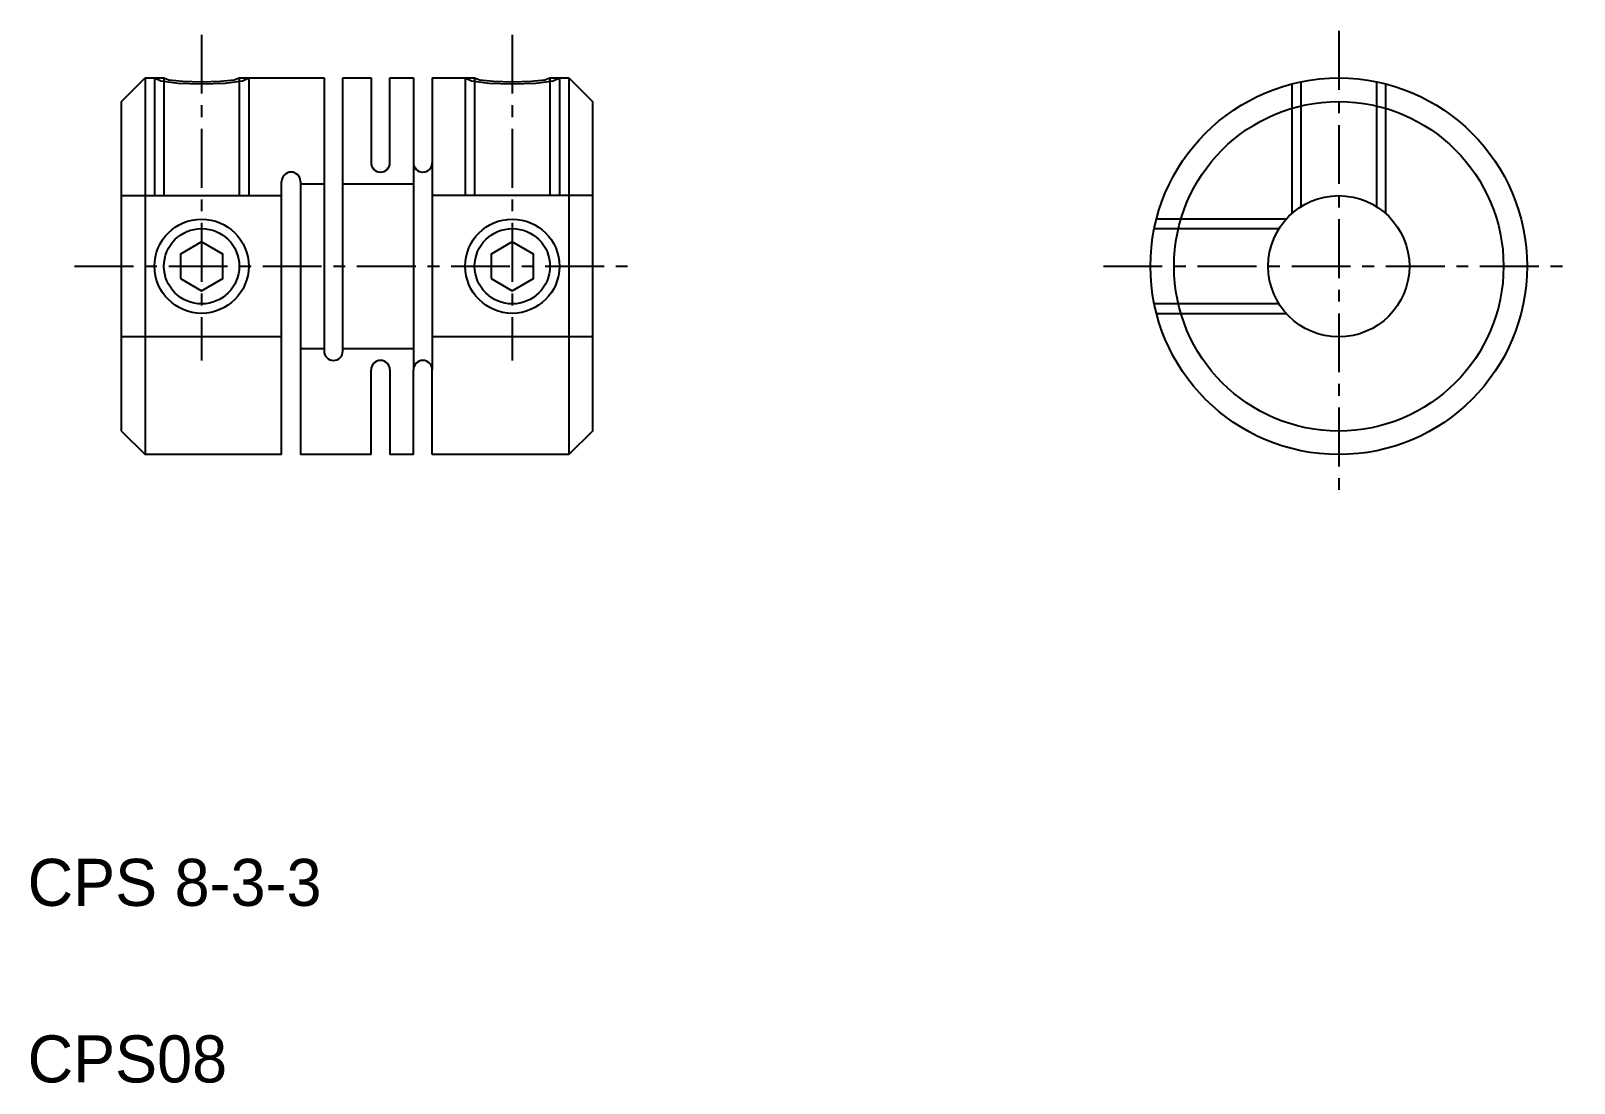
# Model space of a CAD drawing. Extents: x 104.7 to 137.5, y 91 to 113.4.
import ezdxf

# ---------------------------------------------------------------- set-up
doc = ezdxf.new("R2010")
doc.units = 0
doc.linetypes.add('CENTER', pattern=[2, 1.25, -0.25, 0.25, -0.25])
doc.linetypes.add('DASHED', pattern=[19.05, 12.7, -6.35])
doc.layers.get('0').update_dxf_attribs({"linetype": 'CONTINUOUS'})
doc.layers.add('CENTER', color=1, linetype='CENTER')

msp = doc.modelspace()

# ---------------------------------------------------------------- linework, layer by layer
for p, q in [((106.663, 111.887), (107.163, 112.387)), ((107.163, 112.387), (107.163, 104.387)), ((107.163, 112.387), (107.563, 112.387)), ((109.163, 112.387), (110.963, 112.387)), ((110.963, 112.387), (110.963, 106.587)), ((111.363, 106.587), (111.363, 112.387)), ((111.363, 112.387), (111.963, 112.387)), ((111.963, 112.387), (111.963, 110.587)), ((112.363, 112.387), (112.863, 112.387)), ((112.363, 110.587), (112.363, 112.387)), ((112.863, 112.387), (112.863, 106.187)), ((113.263, 112.387), (113.263, 106.187)), ((113.263, 112.387), (114.163, 112.387)), ((115.763, 112.387), (116.163, 112.387)), ((116.163, 112.387), (116.163, 104.387)), ((116.163, 112.387), (116.663, 111.887)), ((106.663, 104.887), (106.663, 111.887)), ((116.663, 111.887), (116.663, 104.887)), ((110.063, 104.387), (110.063, 110.187)), ((110.463, 110.187), (110.463, 104.387)), ((106.663, 108.387), (106.663, 108.387)), ((106.663, 106.637), (106.663, 106.637)), ((111.963, 104.387), (111.963, 106.187)), ((112.363, 106.187), (112.363, 104.387)), ((112.863, 104.387), (112.863, 106.187)), ((113.263, 104.387), (113.263, 106.187)), ((106.663, 104.887), (107.163, 104.387)), ((116.663, 104.887), (116.163, 104.387)), ((110.063, 104.387), (107.163, 104.387)), ((111.963, 104.387), (110.463, 104.387)), ((112.863, 104.387), (112.363, 104.387)), ((116.163, 104.387), (113.263, 104.387))]:
    msp.add_line(p, q)
at = {"color": 3, "linetype": 'DASHED'}
for p, q in [((107.363, 112.387), (107.363, 109.887)), ((107.563, 112.387), (107.563, 109.887)), ((109.163, 112.387), (109.163, 109.887)), ((109.363, 112.387), (109.363, 109.887)), ((113.963, 112.387), (113.963, 109.887)), ((114.163, 112.387), (114.163, 109.887)), ((115.763, 112.387), (115.763, 109.887)), ((115.963, 112.387), (115.963, 109.887)), ((131.519, 112.26), (131.519, 109.505)), ((131.719, 109.656), (131.719, 112.306)), ((133.319, 112.306), (133.319, 109.656)), ((133.519, 109.505), (133.519, 112.26)), ((106.663, 109.887), (110.063, 109.887)), ((110.463, 110.137), (110.963, 110.137)), ((111.363, 110.137), (112.863, 110.137)), ((116.663, 109.887), (113.263, 109.887)), ((128.599, 109.187), (131.25, 109.187)), ((131.401, 109.387), (128.646, 109.387)), ((131.25, 107.587), (128.599, 107.587)), ((128.646, 107.387), (131.401, 107.387)), ((110.063, 106.887), (106.663, 106.887)), ((116.663, 106.887), (113.263, 106.887)), ((110.463, 106.637), (110.963, 106.637)), ((111.363, 106.637), (112.863, 106.637))]:
    msp.add_line(p, q, dxfattribs=at)
at = {"color": 3, "flags": 128}
for points in [[(107.363, 112.387), (107.497, 112.324), (107.863, 112.277), (108.363, 112.26), (108.863, 112.277), (109.229, 112.324), (109.363, 112.387)], [(113.963, 112.387), (114.097, 112.324), (114.463, 112.277), (114.963, 112.26), (115.463, 112.277), (115.829, 112.324), (115.963, 112.387)]]:
    msp.add_lwpolyline(points, dxfattribs=at)
at = {"flags": 128}
for points in [[(107.563, 112.387), (107.67, 112.347), (107.963, 112.317), (108.363, 112.306), (108.763, 112.317), (109.055, 112.347), (109.163, 112.387)], [(114.163, 112.387), (114.27, 112.347), (114.563, 112.317), (114.963, 112.306), (115.363, 112.317), (115.655, 112.347), (115.763, 112.387)]]:
    msp.add_lwpolyline(points, dxfattribs=at)
for points in [[(107.913, 108.127), (108.363, 107.868), (108.813, 108.127), (108.813, 108.647), (108.363, 108.907), (107.913, 108.647)], [(114.513, 108.127), (114.963, 107.868), (115.413, 108.127), (115.413, 108.647), (114.963, 108.907), (114.513, 108.647)]]:
    msp.add_lwpolyline(points, close=True)
for centre, radius in [((132.519, 108.387), 4), ((132.519, 108.387), 3.5), ((132.519, 108.387), 1.5), ((108.363, 108.387), 1), ((114.963, 108.387), 1)]:
    msp.add_circle(centre, radius)
at = {"color": 3}
for centre in [(108.363, 108.387), (114.963, 108.387)]:
    msp.add_circle(centre, 0.8, dxfattribs=at)
for centre, start, end in [((112.163, 110.587), 180, 0), ((113.063, 110.587), 180, 0), ((110.263, 110.187), 0, 180), ((111.163, 106.587), 180, 0), ((112.163, 106.187), 0, 180), ((113.063, 106.187), 0, 180)]:
    msp.add_arc(centre, 0.2, start, end)
at = {"layer": 'CENTER'}
for p, q in [((108.363, 113.306), (108.363, 106.387)), ((114.963, 113.306), (114.963, 106.387)), ((132.519, 113.387), (132.519, 103.387)), ((105.663, 108.387), (117.663, 108.387)), ((127.519, 108.387), (137.519, 108.387))]:
    msp.add_line(p, q, dxfattribs=at)

# ---------------------------------------------------------------- texts
for s, p in [('CPS 8-3-3', (104.668, 94.8)), ('CPS08', (104.668, 91.05))]:
    msp.add_text(s, height=1).set_placement(p)

doc.saveas('drawing.dxf')
